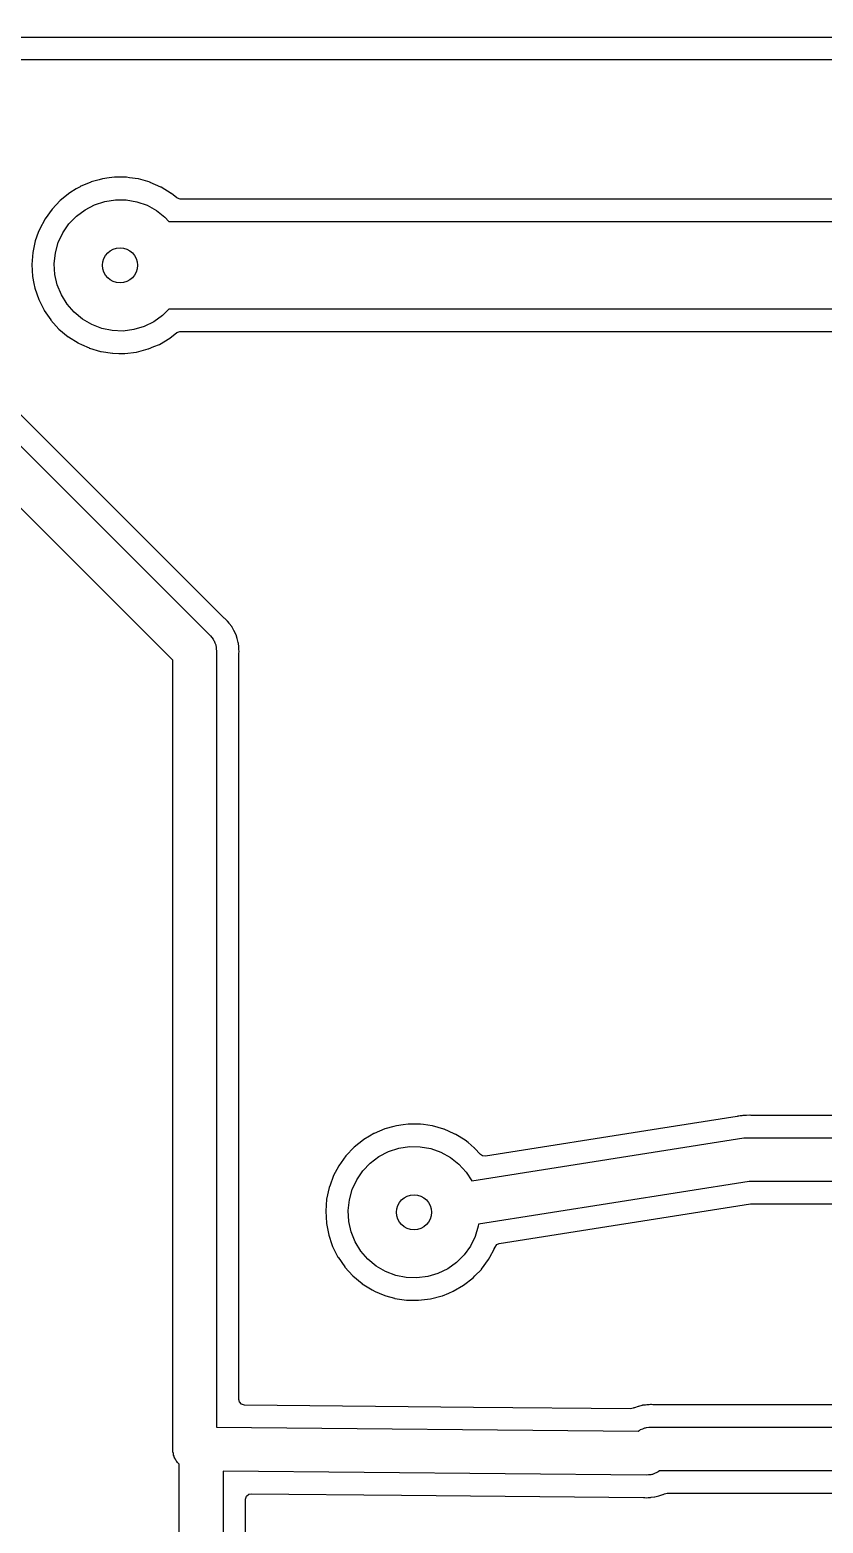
# Model space of a CAD drawing. Extents: x 71 to 221, y -163 to -63.
# Drawn here: x 143.64 to 161.73, y -117.59 to -83.53 of the extents above; entities that cross this region are included whole.
import ezdxf

# ---------------------------------------------------------------- set-up
doc = ezdxf.new("R2010")
doc.units = 0
doc.layers.add('BLACK', color=7, linetype='CONTINUOUS')

msp = doc.modelspace()

# ---------------------------------------------------------------- linework, layer by layer
at = {"layer": 'BLACK', "linetype": 'CONTINUOUS'}
for p, q in [((147.754, -96.6279), (134.655, -83.5292)), ((190.086, -83.7), (141.908, -83.7)), ((134.254, -83.8464), (147.754, -97.3464)), ((142.187, -84.2085), (189.823, -84.2085)), ((146.9, -97.9071), (133.773, -84.78)), ((144.701, -87.157), (144.555, -87.2447)), ((144.786, -87.1062), (144.701, -87.157)), ((144.79, -87.1045), (144.786, -87.1062)), ((145.034, -87.0005), (144.79, -87.1045)), ((144.79, -87.1045), (144.79, -87.1045)), ((145.038, -86.9988), (145.034, -87.0005)), ((145.225, -86.9476), (145.038, -86.9988)), ((145.298, -86.9277), (145.225, -86.9476)), ((145.302, -86.9265), (145.298, -86.9277)), ((145.298, -86.9277), (145.298, -86.9277)), ((145.45, -86.907), (145.302, -86.9265)), ((145.569, -86.8913), (145.45, -86.907)), ((145.574, -86.8908), (145.569, -86.8913)), ((145.569, -86.8913), (145.569, -86.8913)), ((145.578, -86.8908), (145.574, -86.8908)), ((145.704, -86.8915), (145.578, -86.8908)), ((145.578, -86.8908), (145.578, -86.8908)), ((145.847, -86.8922), (145.704, -86.8915)), ((145.914, -86.9017), (145.847, -86.8922)), ((146.114, -86.9302), (145.914, -86.9017)), ((146.119, -86.9308), (146.114, -86.9302)), ((146.114, -86.9302), (146.114, -86.9302)), ((146.382, -87.0058), (146.119, -86.9308)), ((146.386, -87.0075), (146.382, -87.0058)), ((146.629, -87.1142), (146.386, -87.0075)), ((146.386, -87.0075), (146.386, -87.0075)), ((146.633, -87.1159), (146.629, -87.1142)), ((146.866, -87.259), (146.633, -87.1159)), ((144.337, -87.4181), (144.149, -87.6167)), ((144.551, -87.2469), (144.337, -87.4181)), ((144.555, -87.2447), (144.551, -87.2469)), ((144.555, -87.2447), (144.555, -87.2447)), ((144.901, -87.6307), (145.119, -87.5172)), ((145.119, -87.5172), (145.352, -87.4408)), ((145.352, -87.4408), (145.595, -87.4037)), ((145.595, -87.4037), (145.841, -87.4067)), ((145.841, -87.4067), (146.083, -87.4498)), ((146.083, -87.4498), (146.315, -87.5318)), ((146.315, -87.5318), (146.53, -87.6506)), ((146.87, -87.2617), (146.866, -87.259)), ((146.993, -87.363), (146.87, -87.2617)), ((147.005, -87.3715), (146.993, -87.363)), ((147.073, -87.3915), (147.005, -87.3715)), ((187.42, -87.3915), (147.073, -87.3915)), ((143.989, -87.8391), (143.861, -88.0812)), ((144.149, -87.6167), (143.989, -87.8391)), ((144.534, -87.956), (144.704, -87.7783)), ((144.704, -87.7783), (144.901, -87.6307)), ((146.53, -87.6506), (146.723, -87.803)), ((146.723, -87.803), (146.811, -87.9)), ((143.834, -88.154), (143.767, -88.3383)), ((143.859, -88.0852), (143.834, -88.154)), ((143.861, -88.0812), (143.859, -88.0852)), ((143.859, -88.0852), (143.859, -88.0852)), ((144.292, -88.3821), (144.396, -88.1591)), ((144.396, -88.1591), (144.534, -87.956)), ((146.811, -87.9), (187.5, -87.9)), ((143.767, -88.3383), (143.708, -88.6059)), ((144.227, -88.6189), (144.292, -88.3821)), ((143.708, -88.6059), (143.687, -88.8789)), ((143.687, -88.8789), (143.703, -89.1523)), ((144.2, -88.8634), (144.227, -88.6189)), ((144.215, -89.1088), (144.2, -88.8634)), ((143.703, -89.1523), (143.704, -89.1565)), ((143.704, -89.1565), (143.704, -89.1565)), ((143.704, -89.1565), (143.734, -89.3115)), ((144.269, -89.3486), (144.215, -89.1088)), ((143.734, -89.3115), (143.755, -89.4211)), ((143.755, -89.4211), (143.844, -89.6801)), ((144.361, -89.5763), (144.269, -89.3486)), ((144.49, -89.7859), (144.361, -89.5763)), ((143.844, -89.6801), (143.967, -89.9248)), ((143.967, -89.9248), (143.97, -89.9283)), ((144.651, -89.9717), (144.49, -89.7859)), ((146.814, -89.9), (146.668, -90.0457)), ((187.086, -89.9), (146.814, -89.9)), ((143.97, -89.9283), (143.97, -89.9283)), ((143.97, -89.9283), (144.12, -90.147)), ((144.12, -90.147), (144.122, -90.1505)), ((144.122, -90.1505), (144.307, -90.353)), ((144.84, -90.1287), (144.651, -89.9717)), ((145.052, -90.2527), (144.84, -90.1287)), ((145.282, -90.3404), (145.052, -90.2527)), ((146.468, -90.1884), (146.247, -90.2966)), ((146.668, -90.0457), (146.468, -90.1884)), ((144.307, -90.353), (144.517, -90.5287)), ((144.517, -90.5287), (144.52, -90.531)), ((144.52, -90.531), (144.745, -90.672)), ((145.522, -90.3894), (145.282, -90.3404)), ((145.768, -90.3985), (145.522, -90.3894)), ((146.012, -90.3672), (145.768, -90.3985)), ((146.247, -90.2966), (146.012, -90.3672)), ((146.595, -90.7032), (146.832, -90.5651)), ((146.832, -90.5651), (146.997, -90.4353)), ((146.997, -90.4353), (147.063, -90.4091)), ((147.063, -90.4091), (147.075, -90.4085)), ((147.075, -90.4085), (186.823, -90.4085)), ((144.745, -90.672), (144.745, -90.672)), ((144.745, -90.672), (144.749, -90.6742)), ((144.749, -90.6742), (144.817, -90.7049)), ((144.817, -90.7049), (144.994, -90.7852)), ((144.994, -90.7852), (144.994, -90.7852)), ((144.994, -90.7852), (144.998, -90.7869)), ((144.998, -90.7869), (145.002, -90.7882)), ((145.002, -90.7882), (145.002, -90.7882)), ((145.002, -90.7882), (145.257, -90.8635)), ((145.257, -90.8635), (145.257, -90.8635)), ((145.257, -90.8635), (145.261, -90.8647)), ((145.261, -90.8647), (145.265, -90.8654)), ((145.265, -90.8654), (145.265, -90.8654)), ((145.265, -90.8654), (145.527, -90.9055)), ((145.527, -90.9055), (145.527, -90.9055)), ((145.527, -90.9055), (145.532, -90.9061)), ((145.532, -90.9061), (145.671, -90.9083)), ((145.671, -90.9083), (145.801, -90.9104)), ((145.801, -90.9104), (145.801, -90.9104)), ((145.801, -90.9104), (145.805, -90.9104)), ((145.805, -90.9104), (146.077, -90.8775)), ((146.077, -90.8775), (146.342, -90.808)), ((146.342, -90.808), (146.346, -90.8064)), ((146.346, -90.8064), (146.469, -90.7556)), ((146.346, -90.8064), (146.346, -90.8064)), ((146.469, -90.7556), (146.595, -90.7032)), ((148.075, -96.9487), (147.754, -96.6279)), ((148.084, -96.9567), (148.075, -96.9487)), ((148.119, -96.9859), (148.084, -96.9567)), ((148.146, -97.0195), (148.119, -96.9859)), ((148.15, -97.0238), (148.146, -97.0195)), ((148.151, -97.0245), (148.15, -97.0238)), ((148.153, -97.027), (148.151, -97.0245)), ((148.185, -97.0662), (148.153, -97.027)), ((148.185, -97.0671), (148.185, -97.0662)), ((148.244, -97.1392), (148.185, -97.0671)), ((147.754, -97.3464), (147.758, -97.3508)), ((147.758, -97.3508), (147.788, -97.392)), ((147.788, -97.392), (147.821, -97.4306)), ((148.247, -97.1439), (148.244, -97.1392)), ((148.25, -97.1481), (148.247, -97.1439)), ((148.253, -97.1535), (148.25, -97.1481)), ((148.293, -97.2306), (148.253, -97.1535)), ((148.293, -97.2317), (148.293, -97.2306)), ((148.337, -97.3138), (148.293, -97.2317)), ((148.338, -97.3189), (148.337, -97.3138)), ((148.341, -97.3237), (148.338, -97.3189)), ((148.343, -97.3296), (148.341, -97.3237)), ((148.367, -97.413), (148.343, -97.3296)), ((148.343, -97.3296), (148.343, -97.3296)), ((148.367, -97.4142), (148.367, -97.413)), ((148.394, -97.5032), (148.367, -97.4142)), ((147.821, -97.4306), (147.83, -97.449)), ((147.83, -97.449), (147.841, -97.4653)), ((147.841, -97.4653), (147.859, -97.5132)), ((147.859, -97.5132), (147.88, -97.5597)), ((147.88, -97.5597), (147.883, -97.5796)), ((147.883, -97.5796), (147.89, -97.5986)), ((147.89, -97.5986), (147.893, -97.6495)), ((147.893, -97.6495), (147.9, -97.7)), ((147.9, -97.7), (147.9, -115.405)), ((148.395, -97.5085), (148.394, -97.5032)), ((148.396, -97.5136), (148.395, -97.5085)), ((148.397, -97.5197), (148.396, -97.5136)), ((148.404, -97.6062), (148.397, -97.5197)), ((148.404, -97.6075), (148.404, -97.6062)), ((148.409, -97.6502), (148.404, -97.6075)), ((148.409, -97.6533), (148.409, -97.6502)), ((148.409, -97.6558), (148.409, -97.6533)), ((148.409, -97.6606), (148.409, -97.6558)), ((148.413, -97.7106), (148.409, -97.6606)), ((148.409, -97.7482), (148.413, -97.7167)), ((148.409, -97.7618), (148.409, -97.7482)), ((148.413, -97.7167), (148.413, -97.7106)), ((148.413, -97.7167), (148.413, -97.7167)), ((146.9, -115.9), (146.9, -97.9071)), ((148.409, -114.776), (148.409, -97.7618)), ((159.766, -108.316), (157.975, -108.599)), ((159.782, -108.312), (159.766, -108.316)), ((159.803, -108.306), (159.782, -108.312)), ((159.834, -108.303), (159.803, -108.306)), ((159.869, -108.299), (159.834, -108.303)), ((159.876, -108.299), (159.869, -108.299)), ((159.895, -108.296), (159.876, -108.299)), ((159.899, -108.295), (159.895, -108.296)), ((159.895, -108.296), (159.895, -108.296)), ((159.925, -108.294), (159.899, -108.295)), ((159.931, -108.293), (159.925, -108.294)), ((159.947, -108.292), (159.931, -108.293)), ((159.95, -108.291), (159.947, -108.292)), ((159.947, -108.292), (159.947, -108.292)), ((159.974, -108.291), (159.95, -108.291)), ((159.979, -108.291), (159.974, -108.291)), ((159.981, -108.291), (159.979, -108.291)), ((160.054, -108.288), (159.981, -108.291)), ((160.06, -108.289), (160.054, -108.288)), ((160.067, -108.29), (160.06, -108.289)), ((160.06, -108.289), (160.06, -108.289)), ((160.086, -108.291), (160.067, -108.29)), ((166.837, -108.291), (160.086, -108.291)), ((151.734, -108.6), (151.49, -108.705)), ((151.738, -108.599), (151.734, -108.6)), ((151.94, -108.544), (151.738, -108.599)), ((151.998, -108.528), (151.94, -108.544)), ((152.002, -108.527), (151.998, -108.528)), ((151.998, -108.528), (151.998, -108.528)), ((152.15, -108.507), (152.002, -108.527)), ((152.269, -108.491), (152.15, -108.507)), ((152.274, -108.491), (152.269, -108.491)), ((152.269, -108.491), (152.269, -108.491)), ((152.278, -108.491), (152.274, -108.491)), ((152.404, -108.491), (152.278, -108.491)), ((152.278, -108.491), (152.278, -108.491)), ((152.547, -108.492), (152.404, -108.491)), ((152.614, -108.502), (152.547, -108.492)), ((152.814, -108.53), (152.614, -108.502)), ((152.819, -108.531), (152.814, -108.53)), ((152.814, -108.53), (152.814, -108.53)), ((153.082, -108.606), (152.819, -108.531)), ((153.086, -108.608), (153.082, -108.606)), ((153.319, -108.71), (153.086, -108.608)), ((153.086, -108.608), (153.086, -108.608)), ((157.975, -108.599), (154.03, -109.222)), ((151.251, -108.847), (151.037, -109.018)), ((151.255, -108.845), (151.251, -108.847)), ((151.382, -108.769), (151.255, -108.845)), ((151.255, -108.845), (151.255, -108.845)), ((151.486, -108.706), (151.382, -108.769)), ((151.49, -108.705), (151.486, -108.706)), ((151.49, -108.705), (151.49, -108.705)), ((153.333, -108.716), (153.319, -108.71)), ((153.336, -108.718), (153.333, -108.716)), ((153.352, -108.728), (153.336, -108.718)), ((153.336, -108.718), (153.336, -108.718)), ((153.566, -108.859), (153.352, -108.728)), ((153.631, -108.912), (153.566, -108.859)), ((153.775, -109.03), (153.631, -108.912)), ((153.718, -109.786), (159.922, -108.806)), ((159.922, -108.806), (159.928, -108.805)), ((159.928, -108.805), (159.964, -108.805)), ((159.964, -108.805), (160, -108.8)), ((160, -108.8), (167.193, -108.8)), ((150.849, -109.217), (150.689, -109.439)), ((151.037, -109.018), (150.849, -109.217)), ((151.404, -109.378), (151.601, -109.231)), ((151.601, -109.231), (151.819, -109.117)), ((151.819, -109.117), (152.052, -109.041)), ((152.052, -109.041), (152.295, -109.004)), ((152.295, -109.004), (152.541, -109.007)), ((152.541, -109.007), (152.783, -109.05)), ((152.783, -109.05), (153.015, -109.132)), ((153.015, -109.132), (153.23, -109.251)), ((153.23, -109.251), (153.423, -109.403)), ((153.778, -109.032), (153.775, -109.03)), ((153.775, -109.03), (153.775, -109.03)), ((153.781, -109.036), (153.778, -109.032)), ((153.918, -109.183), (153.781, -109.036)), ((153.781, -109.036), (153.781, -109.036)), ((153.96, -109.213), (153.918, -109.183)), ((154.03, -109.222), (153.96, -109.213)), ((150.561, -109.681), (150.559, -109.685)), ((150.689, -109.439), (150.561, -109.681)), ((151.096, -109.759), (151.234, -109.556)), ((151.234, -109.556), (151.404, -109.378)), ((153.423, -109.403), (153.588, -109.585)), ((153.588, -109.585), (153.718, -109.786)), ((150.467, -109.938), (150.408, -110.206)), ((150.486, -109.886), (150.467, -109.938)), ((150.559, -109.685), (150.486, -109.886)), ((150.559, -109.685), (150.559, -109.685)), ((150.927, -110.219), (150.992, -109.982)), ((150.992, -109.982), (151.096, -109.759)), ((160.039, -109.8), (153.872, -110.774)), ((167.195, -109.8), (160.039, -109.8)), ((150.408, -110.206), (150.387, -110.479)), ((150.9, -110.463), (150.927, -110.219)), ((154.345, -111.214), (160.069, -110.31)), ((160.069, -110.31), (160.089, -110.308)), ((160.089, -110.308), (166.838, -110.308)), ((150.387, -110.479), (150.403, -110.752)), ((150.915, -110.709), (150.9, -110.463)), ((150.403, -110.752), (150.404, -110.757)), ((150.404, -110.757), (150.404, -110.757)), ((150.404, -110.757), (150.426, -110.871)), ((150.426, -110.871), (150.455, -111.021)), ((150.455, -111.021), (150.457, -111.025)), ((150.457, -111.025), (150.457, -111.025)), ((150.457, -111.025), (150.529, -111.237)), ((150.969, -110.949), (150.915, -110.709)), ((151.061, -111.176), (150.969, -110.949)), ((153.866, -110.817), (153.795, -111.052)), ((153.872, -110.774), (153.866, -110.817)), ((150.529, -111.237), (150.544, -111.28)), ((150.544, -111.28), (150.667, -111.525)), ((151.19, -111.386), (151.061, -111.176)), ((151.351, -111.572), (151.19, -111.386)), ((153.686, -111.273), (153.542, -111.472)), ((153.795, -111.052), (153.686, -111.273)), ((154.127, -111.528), (154.228, -111.342)), ((154.228, -111.342), (154.23, -111.338)), ((154.228, -111.342), (154.228, -111.342)), ((154.23, -111.338), (154.247, -111.294)), ((154.247, -111.294), (154.29, -111.237)), ((154.29, -111.237), (154.345, -111.214)), ((150.667, -111.525), (150.67, -111.528)), ((150.67, -111.528), (150.67, -111.528)), ((150.67, -111.528), (150.82, -111.747)), ((151.54, -111.729), (151.351, -111.572)), ((153.368, -111.646), (153.168, -111.788)), ((153.542, -111.472), (153.368, -111.646)), ((153.94, -111.796), (154.097, -111.582)), ((154.097, -111.582), (154.1, -111.579)), ((154.1, -111.579), (154.127, -111.528)), ((150.82, -111.747), (150.822, -111.75)), ((150.822, -111.75), (151.007, -111.953)), ((151.007, -111.953), (151.217, -112.129)), ((151.752, -111.853), (151.54, -111.729)), ((151.982, -111.94), (151.752, -111.853)), ((152.222, -111.989), (151.982, -111.94)), ((152.468, -111.998), (152.222, -111.989)), ((152.712, -111.967), (152.468, -111.998)), ((152.947, -111.897), (152.712, -111.967)), ((153.168, -111.788), (152.947, -111.897)), ((153.532, -112.165), (153.747, -111.996)), ((153.747, -111.996), (153.789, -111.953)), ((153.789, -111.953), (153.935, -111.803)), ((153.935, -111.803), (153.938, -111.799)), ((153.938, -111.799), (153.94, -111.796)), ((153.94, -111.796), (153.94, -111.796)), ((151.217, -112.129), (151.22, -112.131)), ((151.22, -112.131), (151.445, -112.272)), ((151.445, -112.272), (151.445, -112.272)), ((151.445, -112.272), (151.449, -112.274)), ((151.449, -112.274), (151.517, -112.305)), ((151.517, -112.305), (151.694, -112.385)), ((151.694, -112.385), (151.694, -112.385)), ((151.694, -112.385), (151.698, -112.387)), ((151.698, -112.387), (151.761, -112.406)), ((151.761, -112.406), (151.957, -112.463)), ((152.777, -112.478), (153.042, -112.408)), ((153.042, -112.408), (153.046, -112.406)), ((153.046, -112.406), (153.192, -112.346)), ((153.046, -112.406), (153.046, -112.406)), ((153.192, -112.346), (153.295, -112.303)), ((153.295, -112.303), (153.532, -112.165)), ((151.957, -112.463), (151.957, -112.463)), ((151.957, -112.463), (151.961, -112.465)), ((151.961, -112.465), (151.965, -112.465)), ((151.965, -112.465), (151.965, -112.465)), ((151.965, -112.465), (152.227, -112.505)), ((152.227, -112.505), (152.227, -112.505)), ((152.227, -112.505), (152.232, -112.506)), ((152.232, -112.506), (152.371, -112.508)), ((152.371, -112.508), (152.501, -112.51)), ((152.501, -112.51), (152.501, -112.51)), ((152.501, -112.51), (152.505, -112.51)), ((152.505, -112.51), (152.777, -112.478)), ((148.419, -114.828), (148.409, -114.776)), ((148.465, -114.882), (148.419, -114.828)), ((148.533, -114.902), (148.465, -114.882)), ((153.76, -114.953), (148.533, -114.902)), ((157.335, -114.988), (153.76, -114.953)), ((157.395, -114.973), (157.335, -114.988)), ((157.414, -114.963), (157.395, -114.973)), ((157.419, -114.962), (157.414, -114.963)), ((157.424, -114.959), (157.419, -114.962)), ((157.513, -114.933), (157.424, -114.959)), ((157.514, -114.933), (157.513, -114.933)), ((157.593, -114.909), (157.514, -114.933)), ((157.597, -114.908), (157.593, -114.909)), ((157.603, -114.906), (157.597, -114.908)), ((157.597, -114.908), (157.597, -114.908)), ((157.608, -114.905), (157.603, -114.906)), ((157.614, -114.904), (157.608, -114.905)), ((157.674, -114.899), (157.614, -114.904)), ((157.706, -114.896), (157.674, -114.899)), ((157.707, -114.896), (157.706, -114.896)), ((157.728, -114.894), (157.707, -114.896)), ((157.75, -114.891), (157.728, -114.894)), ((157.753, -114.891), (157.75, -114.891)), ((157.756, -114.891), (157.753, -114.891)), ((157.761, -114.891), (157.756, -114.891)), ((157.793, -114.888), (157.761, -114.891)), ((157.811, -114.887), (157.793, -114.888)), ((157.817, -114.887), (157.811, -114.887)), ((157.848, -114.891), (157.817, -114.887)), ((157.817, -114.887), (157.817, -114.887)), ((157.862, -114.891), (157.848, -114.891)), ((166.337, -114.891), (157.862, -114.891)), ((147.9, -115.405), (157.508, -115.498)), ((157.531, -115.479), (157.549, -115.47)), ((157.549, -115.47), (157.565, -115.459)), ((157.565, -115.459), (157.613, -115.441)), ((157.613, -115.441), (157.66, -115.42)), ((157.66, -115.42), (157.68, -115.417)), ((157.68, -115.417), (157.699, -115.41)), ((157.699, -115.41), (157.75, -115.407)), ((157.75, -115.407), (157.8, -115.4)), ((157.8, -115.4), (166.693, -115.4)), ((157.508, -115.498), (157.531, -115.479)), ((146.904, -115.925), (146.9, -115.9)), ((146.902, -115.949), (146.904, -115.925)), ((146.904, -115.956), (146.902, -115.949)), ((146.904, -115.963), (146.904, -115.956)), ((146.914, -116.001), (146.904, -115.963)), ((146.92, -116.04), (146.914, -116.001)), ((146.93, -116.063), (146.92, -116.04)), ((146.936, -116.087), (146.93, -116.063)), ((146.94, -116.093), (146.936, -116.087)), ((146.942, -116.1), (146.94, -116.093)), ((146.962, -116.133), (146.942, -116.1)), ((146.979, -116.169), (146.962, -116.133)), ((146.995, -116.188), (146.979, -116.169)), ((147.007, -116.21), (146.995, -116.188)), ((147.012, -116.214), (147.007, -116.21)), ((147.016, -116.22), (147.012, -116.214)), ((147.045, -116.247), (147.016, -116.22)), ((147.05, -116.252), (147.045, -116.247)), ((147.05, -131.55), (147.05, -116.252)), ((157.695, -116.5), (148.05, -116.406)), ((148.05, -116.406), (148.05, -131.343)), ((157.748, -116.493), (157.695, -116.5)), ((157.801, -116.49), (157.748, -116.493)), ((157.818, -116.484), (157.801, -116.49)), ((157.836, -116.481), (157.818, -116.484)), ((157.884, -116.46), (157.836, -116.481)), ((157.935, -116.441), (157.884, -116.46)), ((157.949, -116.431), (157.935, -116.441)), ((157.965, -116.424), (157.949, -116.431)), ((157.993, -116.4), (157.965, -116.424)), ((166.695, -116.4), (157.993, -116.4)), ((148.558, -117.047), (148.579, -116.979)), ((148.558, -131.08), (148.558, -117.047)), ((148.579, -116.979), (148.632, -116.932)), ((148.632, -116.932), (148.686, -116.921)), ((148.686, -116.921), (152.116, -116.954)), ((152.116, -116.954), (157.634, -117.008)), ((157.634, -117.008), (157.646, -117.009)), ((157.646, -117.009), (157.662, -117.01)), ((157.662, -117.01), (157.689, -117.013)), ((157.689, -117.013), (157.739, -117.009)), ((157.739, -117.009), (157.74, -117.009)), ((157.74, -117.009), (157.74, -117.009)), ((157.74, -117.009), (157.741, -117.009)), ((157.741, -117.009), (157.761, -117.007)), ((157.741, -117.009), (157.741, -117.009)), ((157.761, -117.007), (157.788, -117.005)), ((157.788, -117.005), (157.789, -117.005)), ((157.789, -117.005), (157.808, -117.003)), ((157.789, -117.005), (157.789, -117.005)), ((157.808, -117.003), (157.886, -116.996)), ((157.886, -116.996), (157.887, -116.996)), ((157.887, -116.996), (157.893, -116.994)), ((157.887, -116.996), (157.887, -116.996)), ((157.893, -116.994), (157.981, -116.969)), ((157.893, -116.994), (157.893, -116.994)), ((157.981, -116.969), (158.076, -116.941)), ((157.981, -116.969), (157.981, -116.969)), ((158.076, -116.941), (158.077, -116.941)), ((158.077, -116.941), (158.082, -116.938)), ((158.077, -116.941), (158.077, -116.941)), ((158.082, -116.938), (158.112, -116.923)), ((158.082, -116.938), (158.082, -116.938)), ((158.112, -116.923), (158.17, -116.908)), ((158.17, -116.908), (166.338, -116.908))]:
    msp.add_line(p, q, dxfattribs=at)
at = {"layer": 'BLACK'}
for centre in [(145.7, -88.9), (152.4, -110.5)]:
    msp.add_circle(centre, 0.4, dxfattribs=at)

doc.saveas('drawing.dxf')
